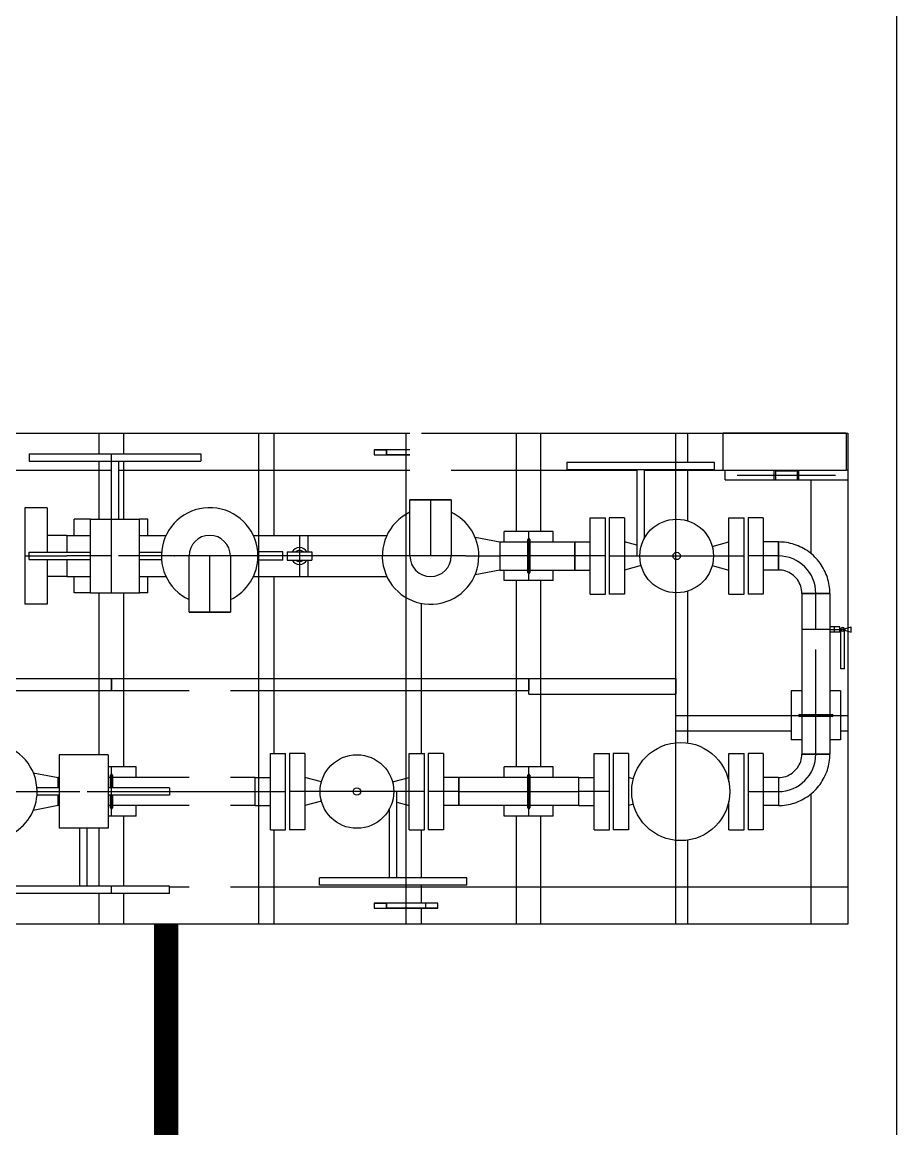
# Model space of a CAD drawing. Header units: inches. Extents: x 517790 to 538444, y 301815 to 302461.
# Drawn here: x 517893.502 to 517896.866, y 302305.202 to 302309.46 of the extents above; entities that cross this region are included whole.
import ezdxf

# ---------------------------------------------------------------- set-up
doc = ezdxf.new("R2010")
doc.units = ezdxf.units.IN
doc.header["$MEASUREMENT"] = 0
doc.linetypes.add('BLAST PROOF PARTITION-EMBED 1_DWG$0$DASHDOT2', pattern=[0.5, 0.25, -0.125, 0, -0.125])
doc.linetypes.add('BLAST PROOF PARTITION-EMBED 1_DWG$0$DIVIDE2', pattern=[0.625, 0.25, -0.125, 0, -0.125, 0, -0.125])
for name, color, linetype in [('电气-接地设计-接地线', 3, '接地线'), ('硅胶总平面底图 工艺装置区', 253, 'Continuous'), ('硅胶总平面底图0804', 253, 'Continuous')]:
    doc.layers.add(name, color=color, linetype=linetype)
doc.styles.add('EESLTYPE', font='TXT.shx')
doc.linetypes.add('接地线', pattern='A,500,["/",EESLTYPE,S=200,R=0,X=0,Y=-100],-200,60,-200', length=960)

msp = doc.modelspace()

# ---------------------------------------------------------------- linework, layer by layer
at = {"layer": '电气-接地设计-接地线', "color": 1, "linetype": '接地线', "ltscale": 0.005, "const_width": 0.0944}
msp.add_lwpolyline([(517894.0556, 302300.1375), (517894.0556, 302305.9905)], dxfattribs=at)
at = {"layer": '硅胶总平面底图 工艺装置区', "linetype": 'BLAST PROOF PARTITION-EMBED 1_DWG$0$DIVIDE2', "lineweight": -3, "ltscale": 400}
msp.add_line((517896.8661, 302291.2639), (517896.8661, 302348.8476), dxfattribs=at)
at = {"layer": '硅胶总平面底图 工艺装置区', "color": 253, "linetype": 'Continuous', "lineweight": -3}
for p, q in [((517889.1255, 302307.8785), (517894.9933, 302307.8785)), ((517893.7983, 302307.8785), (517893.8927, 302307.8785)), ((517893.7983, 302307.7992), (517893.7983, 302307.8785)), ((517893.8927, 302307.7992), (517893.8927, 302307.8785)), ((517894.4119, 302307.8785), (517894.4714, 302307.8785)), ((517894.4119, 302307.4859), (517894.4119, 302307.8785)), ((517894.4714, 302307.4859), (517894.4714, 302307.8785)), ((517894.9783, 302307.8147), (517894.9783, 302307.8785)), ((517894.9783, 302307.8785), (517894.9933, 302307.8785)), ((517895.0378, 302307.8785), (517895.1521, 302307.8785)), ((517895.1521, 302307.8785), (517896.1988, 302307.8785)), ((517895.4031, 302307.8785), (517895.4975, 302307.8785)), ((517895.4031, 302307.5009), (517895.4031, 302307.8785)), ((517895.4975, 302307.5009), (517895.4975, 302307.8785)), ((517896.0167, 302307.7671), (517896.0167, 302307.8785)), ((517896.0167, 302307.8785), (517896.062, 302307.8785)), ((517896.062, 302307.7671), (517896.062, 302307.8785)), ((517896.6708, 302307.8785), (517896.1988, 302307.8785)), ((517896.1988, 302307.8785), (517896.6708, 302307.8785)), ((517896.1988, 302307.7369), (517896.1988, 302307.8785)), ((517896.1988, 302307.7369), (517896.1988, 302307.8785)), ((517894.8556, 302307.8147), (517894.8556, 302307.7958)), ((517894.8556, 302307.8147), (517894.8556, 302307.7958)), ((517894.9028, 302307.8147), (517894.8556, 302307.8147)), ((517894.8556, 302307.8147), (517894.9028, 302307.8147)), ((517894.9028, 302307.7958), (517894.9028, 302307.8147)), ((517894.9028, 302307.7958), (517894.9028, 302307.8147)), ((517894.9933, 302307.8147), (517894.9028, 302307.8147)), ((517894.9933, 302307.8147), (517894.9028, 302307.8147)), ((517894.9028, 302307.8147), (517894.9028, 302307.7958)), ((517894.9783, 302307.7958), (517894.9783, 302307.8147)), ((517893.5283, 302307.7992), (517894.1891, 302307.7992)), ((517893.5283, 302307.7992), (517893.5283, 302307.7709)), ((517893.5283, 302307.7709), (517894.1891, 302307.7709)), ((517893.7983, 302307.5481), (517893.7983, 302307.7709)), ((517893.8446, 302307.7709), (517893.8446, 302307.5481)), ((517893.8455, 302307.2649), (517893.8455, 302307.7992)), ((517893.8729, 302307.7709), (517893.8729, 302307.5481)), ((517893.8927, 302307.5481), (517893.8927, 302307.7709)), ((517894.1891, 302307.7992), (517894.1891, 302307.7709)), ((517894.8556, 302307.7958), (517894.9028, 302307.7958)), ((517894.8556, 302307.7958), (517894.9028, 302307.7958)), ((517894.9028, 302307.7958), (517894.9933, 302307.7958)), ((517894.9933, 302307.7958), (517894.9028, 302307.7958)), ((517894.9783, 302307.5665), (517894.9783, 302307.7958)), ((517893.0338, 302307.7369), (517893.8446, 302307.7369)), ((517893.8729, 302307.7369), (517894.9933, 302307.7369)), ((517895.1521, 302307.7369), (517895.8656, 302307.7369)), ((517895.5966, 302307.7671), (517895.8798, 302307.7671)), ((517895.5966, 302307.7671), (517895.5966, 302307.7388)), ((517895.5966, 302307.7388), (517895.8798, 302307.7388)), ((517895.8656, 302307.7388), (517895.8656, 302307.4065)), ((517895.8798, 302307.7671), (517896.163, 302307.7671)), ((517895.8798, 302307.7388), (517896.163, 302307.7388)), ((517895.8939, 302307.7388), (517895.8939, 302307.472)), ((517895.8939, 302307.7369), (517896.1988, 302307.7369)), ((517896.0167, 302307.7388), (517896.0167, 302307.7671)), ((517896.0167, 302307.548), (517896.0167, 302307.7388)), ((517896.062, 302307.5415), (517896.062, 302307.7388)), ((517896.163, 302307.7671), (517896.163, 302307.7388)), ((517896.1988, 302307.7369), (517896.6708, 302307.7369)), ((517896.1988, 302307.7369), (517896.6708, 302307.7369)), ((517896.2055, 302307.699), (517896.2055, 302307.7369)), ((517896.2055, 302307.699), (517896.6775, 302307.699)), ((517896.2527, 302307.7177), (517896.6303, 302307.7177)), ((517896.2527, 302307.6988), (517896.2527, 302307.699)), ((517896.2527, 302307.6988), (517896.6303, 302307.6988)), ((517894.9933, 302307.6223), (517895.1521, 302307.6223)), ((517895.1521, 302307.6223), (517894.9933, 302307.6223)), ((517894.9933, 302307.4065), (517894.9933, 302307.6223)), ((517895.0727, 302307.6223), (517895.0727, 302307.6223)), ((517895.0727, 302307.6223), (517895.0727, 302307.6223)), ((517895.0727, 302307.6223), (517895.0727, 302307.4065)), ((517895.1521, 302307.6223), (517895.1521, 302307.4065)), ((517893.5116, 302307.5923), (517893.5116, 302307.4065)), ((517893.5985, 302307.5923), (517893.5116, 302307.5923)), ((517893.5985, 302307.5923), (517893.5985, 302307.4206)), ((517894.9783, 302307.2464), (517894.9783, 302307.5665)), ((517893.7643, 302307.5481), (517893.7022, 302307.5481)), ((517893.7022, 302307.4859), (517893.7022, 302307.5481)), ((517893.7643, 302307.2649), (517893.7643, 302307.5481)), ((517893.7643, 302307.5481), (517893.9531, 302307.5481)), ((517893.9531, 302307.2649), (517893.9531, 302307.5481)), ((517893.9854, 302307.5481), (517893.9531, 302307.5481)), ((517893.9854, 302307.4859), (517893.9854, 302307.5481)), ((517895.6866, 302307.4065), (517895.6866, 302307.5533)), ((517895.6866, 302307.5533), (517895.7451, 302307.5533)), ((517895.7451, 302307.4065), (517895.7451, 302307.5533)), ((517895.7602, 302307.5533), (517895.7602, 302307.4065)), ((517895.8186, 302307.5533), (517895.7602, 302307.5533)), ((517895.8186, 302307.5533), (517895.8186, 302307.4065)), ((517896.0167, 302307.2649), (517896.0167, 302307.548)), ((517896.2204, 302307.4065), (517896.2204, 302307.5533)), ((517896.2204, 302307.5533), (517896.2788, 302307.5533)), ((517896.2788, 302307.4065), (517896.2788, 302307.5533)), ((517896.2939, 302307.5533), (517896.2939, 302307.4065)), ((517896.3523, 302307.5533), (517896.2939, 302307.5533)), ((517896.3523, 302307.5533), (517896.3523, 302307.4065)), ((517893.6734, 302307.4859), (517893.5985, 302307.4859)), ((517893.6734, 302307.4859), (517893.6734, 302307.4206)), ((517893.6734, 302307.4859), (517893.7643, 302307.4859)), ((517893.6734, 302307.4859), (517893.6734, 302307.4206)), ((517893.9531, 302307.4859), (517894.0551, 302307.4859)), ((517894.3911, 302307.4859), (517894.5685, 302307.4859)), ((517894.4119, 302307.327), (517894.4119, 302307.4859)), ((517894.5685, 302307.4859), (517894.5685, 302307.327)), ((517894.5685, 302307.4859), (517894.6007, 302307.4859)), ((517894.6007, 302307.4859), (517894.6007, 302307.4222)), ((517894.6007, 302307.4859), (517894.6007, 302307.4222)), ((517894.6007, 302307.4859), (517894.9047, 302307.4859)), ((517895.2438, 302307.4789), (517895.3393, 302307.4604)), ((517895.3559, 302307.4604), (517895.3559, 302307.5009)), ((517895.5447, 302307.5009), (517895.3559, 302307.5009)), ((517895.4503, 302307.3121), (517895.4503, 302307.5009)), ((517895.5447, 302307.4604), (517895.5447, 302307.5009)), ((517895.3393, 302307.4604), (517895.3393, 302307.3525)), ((517895.3393, 302307.4604), (517895.4465, 302307.4604)), ((517895.3393, 302307.4604), (517895.3393, 302307.4065)), ((517895.4465, 302307.3432), (517895.4465, 302307.4697)), ((517895.4541, 302307.4697), (517895.4541, 302307.3432)), ((517895.4541, 302307.4604), (517895.628, 302307.4604)), ((517895.628, 302307.4604), (517895.628, 302307.3525)), ((517895.628, 302307.4065), (517895.628, 302307.4604)), ((517895.628, 302307.4604), (517895.6866, 302307.4604)), ((517895.8186, 302307.4604), (517895.8186, 302307.3525)), ((517895.8656, 302307.4478), (517895.8186, 302307.4604)), ((517896.1562, 302307.4432), (517896.2203, 302307.4604)), ((517896.2203, 302307.4065), (517896.2203, 302307.4604)), ((517896.4109, 302307.4604), (517896.3523, 302307.4604)), ((517893.5116, 302307.4065), (517893.5283, 302307.4065)), ((517893.5116, 302307.4065), (517893.5116, 302307.2206)), ((517893.5283, 302307.3923), (517893.5283, 302307.4206)), ((517893.5283, 302307.4206), (517893.7643, 302307.4206)), ((517893.5283, 302307.4065), (517893.6734, 302307.4065)), ((517893.5283, 302307.3923), (517893.7643, 302307.3923)), ((517893.5985, 302307.3923), (517893.5985, 302307.2206)), ((517893.8446, 302307.4065), (517893.6734, 302307.4065)), ((517893.6734, 302307.3923), (517893.6734, 302307.327)), ((517893.6734, 302307.3923), (517893.6734, 302307.327)), ((517894.0883, 302307.4065), (517893.8729, 302307.4065)), ((517893.9531, 302307.4206), (517894.0378, 302307.4206)), ((517893.9531, 302307.3923), (517894.0378, 302307.3923)), ((517894.0883, 302307.4065), (517894.0884, 302307.4065)), ((517894.3115, 302307.4065), (517894.0883, 302307.4065)), ((517894.0884, 302307.4065), (517894.0884, 302307.4065)), ((517894.1437, 302307.1907), (517894.1437, 302307.4065)), ((517894.2231, 302307.1907), (517894.2231, 302307.4065)), ((517894.3025, 302307.4065), (517894.3025, 302307.1907)), ((517894.3115, 302307.4065), (517894.3115, 302307.4065)), ((517894.3279, 302307.4065), (517894.3115, 302307.4065)), ((517894.3578, 302307.4065), (517894.3279, 302307.4065)), ((517894.3579, 302307.4065), (517894.3578, 302307.4065)), ((517894.5048, 302307.4065), (517894.3579, 302307.4065)), ((517894.4104, 302307.4065), (517894.4089, 302307.4067)), ((517894.4104, 302307.4065), (517894.4089, 302307.4063)), ((517894.5048, 302307.4222), (517894.4104, 302307.4222)), ((517894.4104, 302307.3908), (517894.4104, 302307.4222)), ((517894.5048, 302307.3908), (517894.4104, 302307.3908)), ((517894.5048, 302307.3908), (517894.5048, 302307.4222)), ((517894.5213, 302307.4065), (517894.5048, 302307.4065)), ((517894.5213, 302307.4222), (517894.5685, 302307.4222)), ((517894.5213, 302307.4222), (517894.5213, 302307.3908)), ((517894.5685, 302307.4065), (517894.5213, 302307.4065)), ((517894.5213, 302307.3908), (517894.5685, 302307.3908)), ((517894.5685, 302307.4222), (517894.6157, 302307.4222)), ((517894.6007, 302307.4065), (517894.5685, 302307.4065)), ((517894.5685, 302307.4065), (517894.5685, 302307.4065)), ((517894.5685, 302307.4065), (517894.5685, 302307.4065)), ((517894.5685, 302307.3908), (517894.6157, 302307.3908)), ((517894.6157, 302307.4065), (517894.6007, 302307.4065)), ((517894.6007, 302307.3908), (517894.6007, 302307.327)), ((517894.6007, 302307.3908), (517894.6007, 302307.327)), ((517894.6157, 302307.4222), (517894.6157, 302307.3908)), ((517894.8869, 302307.4065), (517894.6157, 302307.4065)), ((517894.9379, 302307.4065), (517894.8869, 302307.4065)), ((517894.9379, 302307.4065), (517894.938, 302307.4065)), ((517895.2074, 302307.4065), (517894.9379, 302307.4065)), ((517894.938, 302307.4065), (517894.938, 302307.4065)), ((517895.2075, 302307.4065), (517895.2074, 302307.4065)), ((517895.2075, 302307.4065), (517895.2585, 302307.4065)), ((517895.2585, 302307.4065), (517895.3393, 302307.4065)), ((517895.4465, 302307.4065), (517895.3393, 302307.4065)), ((517895.3393, 302307.4065), (517895.3393, 302307.3525)), ((517895.4541, 302307.4065), (517895.4465, 302307.4065)), ((517895.628, 302307.4065), (517895.4541, 302307.4065)), ((517895.7451, 302307.4065), (517895.628, 302307.4065)), ((517895.628, 302307.3525), (517895.628, 302307.4065)), ((517895.6866, 302307.2596), (517895.6866, 302307.4065)), ((517895.7451, 302307.2596), (517895.7451, 302307.4065)), ((517895.7602, 302307.4065), (517896.2788, 302307.4065)), ((517895.7602, 302307.4065), (517895.7602, 302307.2596)), ((517895.8186, 302307.4065), (517895.8186, 302307.2596)), ((517895.8656, 302307.4065), (517895.8779, 302307.4065)), ((517896.2203, 302307.3525), (517896.2203, 302307.4065)), ((517896.2204, 302307.2596), (517896.2204, 302307.4065)), ((517896.2788, 302307.2596), (517896.2788, 302307.4065)), ((517896.4109, 302307.4065), (517896.2939, 302307.4065)), ((517896.2939, 302307.4065), (517896.2939, 302307.2596)), ((517896.3523, 302307.4065), (517896.3523, 302307.2596)), ((517895.3393, 302307.3525), (517895.2438, 302307.3341)), ((517895.3393, 302307.3525), (517895.4465, 302307.3525)), ((517895.3559, 302307.3121), (517895.3559, 302307.3525)), ((517895.4541, 302307.3525), (517895.628, 302307.3525)), ((517895.5447, 302307.3121), (517895.5447, 302307.3525)), ((517895.628, 302307.3525), (517895.6866, 302307.3525)), ((517895.8827, 302307.3697), (517895.8186, 302307.3525)), ((517896.1562, 302307.3697), (517896.2203, 302307.3525)), ((517896.4109, 302307.3525), (517896.3523, 302307.3525)), ((517893.6734, 302307.327), (517893.5985, 302307.327)), ((517893.6734, 302307.327), (517893.7643, 302307.327)), ((517893.7022, 302307.2649), (517893.7022, 302307.327)), ((517893.9531, 302307.327), (517894.0551, 302307.327)), ((517893.9854, 302307.2649), (517893.9854, 302307.327)), ((517894.3911, 302307.327), (517894.5685, 302307.327)), ((517894.4119, 302306.5542), (517894.4119, 302307.327)), ((517894.4714, 302306.6471), (517894.4714, 302307.327)), ((517894.5685, 302307.327), (517894.6007, 302307.327)), ((517894.6007, 302307.327), (517894.9047, 302307.327)), ((517895.5447, 302307.3121), (517895.3559, 302307.3121)), ((517895.4031, 302306.5946), (517895.4031, 302307.3121)), ((517895.4975, 302306.5946), (517895.4975, 302307.3121)), ((517893.7643, 302307.2649), (517893.7022, 302307.2649)), ((517893.7643, 302307.2649), (517893.9531, 302307.2649)), ((517893.7983, 302306.6418), (517893.7983, 302307.2649)), ((517893.8927, 302306.5946), (517893.8927, 302307.2649)), ((517893.9854, 302307.2649), (517893.9531, 302307.2649)), ((517895.6866, 302307.2596), (517895.7451, 302307.2596)), ((517895.8186, 302307.2596), (517895.7602, 302307.2596)), ((517896.0167, 302306.6881), (517896.0167, 302307.2649)), ((517896.062, 302306.6871), (517896.062, 302307.2714)), ((517896.2204, 302307.2596), (517896.2788, 302307.2596)), ((517896.3523, 302307.2596), (517896.2939, 302307.2596)), ((517893.5985, 302307.2206), (517893.5116, 302307.2206)), ((517894.9783, 302306.5509), (517894.9783, 302307.2464)), ((517895.0378, 302306.6471), (517895.0378, 302307.224)), ((517894.3025, 302307.1907), (517894.1437, 302307.1907)), ((517894.1437, 302307.1907), (517894.3025, 302307.1907)), ((517894.2231, 302307.1907), (517894.2231, 302307.1907)), ((517894.2231, 302307.1907), (517894.2231, 302307.1907)), ((517892.5711, 302306.9345), (517893.8455, 302306.9345)), ((517893.8455, 302306.8892), (517893.8455, 302306.9345)), ((517893.8455, 302306.9345), (517894.1437, 302306.9345)), ((517893.8455, 302306.9345), (517893.8455, 302306.8892)), ((517894.1437, 302306.9345), (517894.3025, 302306.9345)), ((517894.3025, 302306.9345), (517895.4503, 302306.9345)), ((517895.4503, 302306.9345), (517896.0167, 302306.9345)), ((517895.4503, 302306.875), (517895.4503, 302306.9345)), ((517895.4503, 302306.9345), (517895.4503, 302306.8892)), ((517896.0167, 302306.9345), (517896.0167, 302306.875)), ((517892.5711, 302306.8892), (517893.8455, 302306.8892)), ((517893.8455, 302306.8892), (517894.1437, 302306.8892)), ((517894.3025, 302306.8892), (517895.4503, 302306.8892)), ((517895.4503, 302306.875), (517896.0167, 302306.875)), ((517896.0167, 302306.7334), (517896.0167, 302306.7929)), ((517896.0167, 302306.7929), (517896.4604, 302306.7929)), ((517896.0167, 302306.7334), (517896.4604, 302306.7334)), ((517896.0167, 302306.3124), (517896.0167, 302306.6881)), ((517893.6435, 302306.6418), (517893.6435, 302306.3586)), ((517893.8323, 302306.6418), (517893.6435, 302306.6418)), ((517893.8323, 302306.6418), (517893.8323, 302306.3586)), ((517894.4566, 302306.5002), (517894.4566, 302306.6471)), ((517894.4566, 302306.6471), (517894.5151, 302306.6471)), ((517894.5151, 302306.5002), (517894.5151, 302306.6471)), ((517894.5302, 302306.6471), (517894.5302, 302306.5002)), ((517894.5886, 302306.6471), (517894.5302, 302306.6471)), ((517894.5886, 302306.6471), (517894.5886, 302306.5002)), ((517894.9904, 302306.5002), (517894.9904, 302306.6471)), ((517894.9904, 302306.6471), (517895.0488, 302306.6471)), ((517895.0488, 302306.5002), (517895.0488, 302306.6471)), ((517895.0639, 302306.6471), (517895.0639, 302306.5002)), ((517895.1224, 302306.6471), (517895.0639, 302306.6471)), ((517895.1224, 302306.6471), (517895.1224, 302306.5002)), ((517895.7021, 302306.5002), (517895.7021, 302306.6471)), ((517895.7021, 302306.6471), (517895.7605, 302306.6471)), ((517895.7605, 302306.5002), (517895.7605, 302306.6471)), ((517895.7756, 302306.6471), (517895.7756, 302306.5002)), ((517895.8341, 302306.6471), (517895.7756, 302306.6471)), ((517895.8341, 302306.6471), (517895.8341, 302306.5002)), ((517896.2204, 302306.5374), (517896.2204, 302306.6471)), ((517896.2204, 302306.6471), (517896.2788, 302306.6471)), ((517896.2788, 302306.5002), (517896.2788, 302306.6471)), ((517896.2939, 302306.6471), (517896.2939, 302306.5002)), ((517896.3523, 302306.6471), (517896.2939, 302306.6471)), ((517896.3523, 302306.6471), (517896.3523, 302306.5002)), ((517893.9399, 302306.5946), (517893.8323, 302306.5946)), ((517893.8455, 302306.4058), (517893.8455, 302306.5946)), ((517893.9399, 302306.5542), (517893.9399, 302306.5946)), ((517895.3559, 302306.5542), (517895.3559, 302306.5946)), ((517895.5447, 302306.5946), (517895.3559, 302306.5946)), ((517895.4503, 302306.4058), (517895.4503, 302306.5946)), ((517895.5447, 302306.5542), (517895.5447, 302306.5946)), ((517893.5446, 302306.5726), (517893.6401, 302306.5542)), ((517893.6401, 302306.5144), (517893.6401, 302306.5542)), ((517893.6435, 302306.5542), (517893.6401, 302306.5542)), ((517893.6401, 302306.5542), (517893.6401, 302306.5144)), ((517893.8417, 302306.5542), (517893.8323, 302306.5542)), ((517893.8417, 302306.5144), (517893.8417, 302306.5635)), ((517893.8493, 302306.5635), (517893.8493, 302306.5144)), ((517894.1437, 302306.5542), (517893.8493, 302306.5542)), ((517894.3981, 302306.5542), (517894.3025, 302306.5542)), ((517894.3981, 302306.5002), (517894.3981, 302306.5542)), ((517894.3981, 302306.5002), (517894.3981, 302306.5542)), ((517894.3981, 302306.5542), (517894.4566, 302306.5542)), ((517894.4119, 302306.4463), (517894.4119, 302306.5542)), ((517894.5886, 302306.5542), (517894.5886, 302306.5002)), ((517894.6527, 302306.537), (517894.5886, 302306.5542)), ((517894.9263, 302306.537), (517894.9904, 302306.5542)), ((517894.9783, 302306.4495), (517894.9783, 302306.5509)), ((517894.9904, 302306.4463), (517894.9904, 302306.5542)), ((517895.1809, 302306.5542), (517895.1224, 302306.5542)), ((517895.1809, 302306.5542), (517895.1809, 302306.5002)), ((517895.1809, 302306.5002), (517895.1809, 302306.5542)), ((517895.4465, 302306.5542), (517895.1809, 302306.5542)), ((517895.4465, 302306.437), (517895.4465, 302306.5635)), ((517895.4541, 302306.5635), (517895.4541, 302306.437)), ((517895.6435, 302306.5542), (517895.4541, 302306.5542)), ((517895.6435, 302306.5002), (517895.6435, 302306.5542)), ((517895.6435, 302306.5542), (517895.7021, 302306.5542)), ((517895.6435, 302306.5002), (517895.6435, 302306.5542)), ((517895.8341, 302306.5542), (517895.8341, 302306.4463)), ((517895.8529, 302306.5491), (517895.8341, 302306.5542)), ((517896.2165, 302306.5531), (517896.2203, 302306.5542)), ((517896.2203, 302306.5374), (517896.2203, 302306.5542)), ((517896.4109, 302306.5542), (517896.3523, 302306.5542)), ((517893.2388, 302306.5002), (517893.5083, 302306.5002)), ((517893.5082, 302306.5002), (517893.5082, 302306.5002)), ((517893.5083, 302306.5002), (517893.5082, 302306.5002)), ((517893.5083, 302306.5002), (517893.6401, 302306.5002)), ((517893.6435, 302306.5144), (517893.5588, 302306.5144)), ((517893.6401, 302306.5002), (517893.7237, 302306.5002)), ((517893.752, 302306.5002), (517894.0683, 302306.5002)), ((517894.0683, 302306.5144), (517893.8323, 302306.5144)), ((517894.0683, 302306.5144), (517894.0683, 302306.4861)), ((517894.0683, 302306.5002), (517894.1437, 302306.5002)), ((517894.1437, 302306.5002), (517894.3025, 302306.5002)), ((517894.3025, 302306.5002), (517894.3981, 302306.5002)), ((517894.3981, 302306.4463), (517894.3981, 302306.5002)), ((517894.3981, 302306.5002), (517894.5151, 302306.5002)), ((517894.3981, 302306.4463), (517894.3981, 302306.5002)), ((517894.4566, 302306.3534), (517894.4566, 302306.5002)), ((517894.5151, 302306.3534), (517894.5151, 302306.5002)), ((517895.0488, 302306.5002), (517894.5302, 302306.5002)), ((517894.5302, 302306.5002), (517894.5302, 302306.3534)), ((517894.5886, 302306.5002), (517894.5886, 302306.4463)), ((517894.5886, 302306.5002), (517894.5886, 302306.3534)), ((517894.9434, 302306.5002), (517894.9311, 302306.5002)), ((517894.9434, 302306.168), (517894.9434, 302306.5002)), ((517894.9904, 302306.3534), (517894.9904, 302306.5002)), ((517895.0488, 302306.3534), (517895.0488, 302306.5002)), ((517895.1809, 302306.5002), (517895.0639, 302306.5002)), ((517895.0639, 302306.5002), (517895.0639, 302306.3534)), ((517895.1224, 302306.5002), (517895.1224, 302306.3534)), ((517895.1809, 302306.5002), (517895.1809, 302306.4463)), ((517895.1809, 302306.5002), (517895.4465, 302306.5002)), ((517895.1809, 302306.4463), (517895.1809, 302306.5002)), ((517895.4465, 302306.5002), (517895.4541, 302306.5002)), ((517895.4541, 302306.5002), (517895.6435, 302306.5002)), ((517895.7605, 302306.5002), (517895.6435, 302306.5002)), ((517895.6435, 302306.4463), (517895.6435, 302306.5002)), ((517895.6435, 302306.4463), (517895.6435, 302306.5002)), ((517895.7021, 302306.3534), (517895.7021, 302306.5002)), ((517895.7605, 302306.3534), (517895.7605, 302306.5002)), ((517895.7756, 302306.5002), (517895.7756, 302306.3534)), ((517895.8341, 302306.5002), (517895.8341, 302306.3534)), ((517896.2788, 302306.3534), (517896.2788, 302306.5002)), ((517896.2939, 302306.5002), (517896.4109, 302306.5002)), ((517896.2939, 302306.5002), (517896.2939, 302306.3534)), ((517896.3523, 302306.5002), (517896.3523, 302306.3534)), ((517893.6435, 302306.4861), (517893.5588, 302306.4861)), ((517893.6401, 302306.4463), (517893.6401, 302306.4861)), ((517893.6401, 302306.4861), (517893.6401, 302306.4463)), ((517894.0683, 302306.4861), (517893.8323, 302306.4861)), ((517893.8417, 302306.437), (517893.8417, 302306.4861)), ((517893.8493, 302306.4861), (517893.8493, 302306.437)), ((517894.6527, 302306.4635), (517894.5886, 302306.4463)), ((517894.9434, 302306.4589), (517894.9904, 302306.4463)), ((517894.9783, 302306.168), (517894.9783, 302306.4495)), ((517895.8529, 302306.4513), (517895.8341, 302306.4463)), ((517896.2203, 302306.4463), (517896.2203, 302306.4631)), ((517896.2204, 302306.3534), (517896.2204, 302306.4631)), ((517893.6401, 302306.4463), (517893.5446, 302306.4278)), ((517893.6435, 302306.4463), (517893.6401, 302306.4463)), ((517893.8417, 302306.4463), (517893.8323, 302306.4463)), ((517894.1437, 302306.4463), (517893.8493, 302306.4463)), ((517893.9399, 302306.4058), (517893.9399, 302306.4463)), ((517894.3981, 302306.4463), (517894.3025, 302306.4463)), ((517894.3981, 302306.4463), (517894.4566, 302306.4463)), ((517894.4119, 302305.9905), (517894.4119, 302306.4463)), ((517894.915, 302306.168), (517894.915, 302306.4348)), ((517895.1809, 302306.4463), (517895.1224, 302306.4463)), ((517895.4465, 302306.4463), (517895.1809, 302306.4463)), ((517895.3559, 302306.4058), (517895.3559, 302306.4463)), ((517895.6435, 302306.4463), (517895.4541, 302306.4463)), ((517895.5447, 302306.4058), (517895.5447, 302306.4463)), ((517895.6435, 302306.4463), (517895.7021, 302306.4463)), ((517896.2165, 302306.4474), (517896.2203, 302306.4463)), ((517896.4109, 302306.4463), (517896.3523, 302306.4463)), ((517893.9399, 302306.4058), (517893.8323, 302306.4058)), ((517893.8927, 302306.1359), (517893.8927, 302306.4058)), ((517895.5447, 302306.4058), (517895.3559, 302306.4058)), ((517895.4031, 302305.9905), (517895.4031, 302306.4058)), ((517895.4975, 302305.9905), (517895.4975, 302306.4058)), ((517893.8323, 302306.3586), (517893.6435, 302306.3586)), ((517893.7237, 302306.1359), (517893.7237, 302306.3586)), ((517893.752, 302306.1359), (517893.752, 302306.3586)), ((517893.7983, 302306.1359), (517893.7983, 302306.3586)), ((517894.4566, 302306.3534), (517894.5151, 302306.3534)), ((517894.4714, 302305.9905), (517894.4714, 302306.3534)), ((517894.5886, 302306.3534), (517894.5302, 302306.3534)), ((517894.9904, 302306.3534), (517895.0488, 302306.3534)), ((517895.0378, 302306.168), (517895.0378, 302306.3534)), ((517895.1224, 302306.3534), (517895.0639, 302306.3534)), ((517895.7021, 302306.3534), (517895.7605, 302306.3534)), ((517895.8341, 302306.3534), (517895.7756, 302306.3534)), ((517896.2204, 302306.3534), (517896.2788, 302306.3534)), ((517896.3523, 302306.3534), (517896.2939, 302306.3534)), ((517896.0167, 302305.9905), (517896.0167, 302306.3124)), ((517896.062, 302305.9905), (517896.062, 302306.3133)), ((517894.9292, 302306.168), (517894.646, 302306.168)), ((517894.646, 302306.1396), (517894.646, 302306.168)), ((517895.2124, 302306.168), (517894.9292, 302306.168)), ((517894.9783, 302306.1396), (517894.9783, 302306.168)), ((517895.2124, 302306.1396), (517895.2124, 302306.168)), ((517894.0683, 302306.1359), (517893.4529, 302306.1359)), ((517893.8455, 302306.1075), (517893.8455, 302306.1359)), ((517894.0683, 302306.1075), (517894.0683, 302306.1359)), ((517894.1437, 302306.1321), (517894.0683, 302306.1321)), ((517896.6775, 302306.1321), (517894.3025, 302306.1321)), ((517894.9292, 302306.1396), (517894.646, 302306.1396)), ((517895.2124, 302306.1396), (517894.9292, 302306.1396)), ((517894.9783, 302306.0707), (517894.9783, 302306.1396)), ((517895.0378, 302306.0707), (517895.0378, 302306.1396)), ((517894.0683, 302306.1075), (517893.4529, 302306.1075)), ((517893.7983, 302305.9905), (517893.7983, 302306.1075)), ((517893.8927, 302305.9905), (517893.8927, 302306.1075)), ((517894.8556, 302306.0707), (517894.8556, 302306.0518)), ((517894.8556, 302306.0707), (517894.8556, 302306.0518)), ((517894.9028, 302306.0707), (517894.8556, 302306.0707)), ((517894.8556, 302306.0707), (517894.9028, 302306.0707)), ((517894.9028, 302306.0518), (517894.9028, 302306.0707)), ((517894.9028, 302306.0518), (517894.9028, 302306.0707)), ((517895.0538, 302306.0707), (517894.9028, 302306.0707)), ((517895.0538, 302306.0707), (517894.9028, 302306.0707)), ((517894.9028, 302306.0707), (517894.9028, 302306.0518)), ((517894.9783, 302306.0518), (517894.9783, 302306.0707)), ((517895.101, 302306.0707), (517895.0538, 302306.0707)), ((517895.101, 302306.0707), (517895.0538, 302306.0707)), ((517895.0538, 302306.0707), (517895.0538, 302306.0518)), ((517895.0538, 302306.0707), (517895.0538, 302306.0518)), ((517895.0538, 302306.0707), (517895.0538, 302306.0518)), ((517895.101, 302306.0518), (517895.101, 302306.0707)), ((517895.101, 302306.0518), (517895.101, 302306.0707)), ((517894.8556, 302306.0518), (517894.9028, 302306.0518)), ((517894.8556, 302306.0518), (517894.9028, 302306.0518)), ((517894.9028, 302306.0518), (517895.0538, 302306.0518)), ((517895.0538, 302306.0518), (517894.9028, 302306.0518)), ((517894.9783, 302305.9905), (517894.9783, 302306.0518)), ((517895.0378, 302305.9905), (517895.0378, 302306.0518)), ((517895.0538, 302306.0518), (517895.101, 302306.0518)), ((517895.101, 302306.0518), (517895.0538, 302306.0518)), ((517894.1437, 302305.9905), (517893.4529, 302305.9905)), ((517893.8927, 302305.9905), (517893.7983, 302305.9905)), ((517894.3025, 302305.9905), (517894.1437, 302305.9905)), ((517896.6775, 302305.9905), (517894.3025, 302305.9905)), ((517894.4714, 302305.9905), (517894.4119, 302305.9905)), ((517895.0378, 302305.9905), (517894.9783, 302305.9905)), ((517895.4975, 302305.9905), (517895.4031, 302305.9905)), ((517896.062, 302305.9905), (517896.0167, 302305.9905))]:
    msp.add_line(p, q, dxfattribs=at)
at = {"layer": '硅胶总平面底图 工艺装置区', "color": 9, "linetype": 'Continuous', "lineweight": -3}
for p, q in [((517896.6708, 302307.8785), (517896.6775, 302307.8785)), ((517896.6708, 302307.8785), (517896.6775, 302307.8785)), ((517896.6775, 302307.8785), (517896.6775, 302307.7369)), ((517896.6775, 302307.8785), (517896.6775, 302307.7369)), ((517896.3935, 302307.7369), (517896.3935, 302307.699)), ((517896.4006, 302307.7339), (517896.4823, 302307.7339)), ((517896.4006, 302307.699), (517896.4006, 302307.7339)), ((517896.4823, 302307.7339), (517896.4823, 302307.699)), ((517896.4894, 302307.699), (517896.4894, 302307.7369)), ((517896.6775, 302307.7369), (517896.6708, 302307.7369)), ((517896.6775, 302307.7369), (517896.6775, 302307.699)), ((517896.3935, 302307.699), (517896.4006, 302307.699)), ((517896.4823, 302307.699), (517896.4894, 302307.699)), ((517896.5359, 302307.6988), (517896.5359, 302307.4159)), ((517896.6303, 302307.699), (517896.6303, 302307.6988)), ((517896.6775, 302307.699), (517896.6775, 302307.1293)), ((517896.6775, 302307.1172), (517896.6775, 302305.9905)), ((517896.6492, 302306.7929), (517896.6775, 302306.7929)), ((517896.6775, 302306.7929), (517896.6775, 302306.7334)), ((517896.6492, 302306.7334), (517896.6775, 302306.7334)), ((517896.5359, 302306.4908), (517896.5359, 302305.9905)), ((517896.6775, 302306.1321), (517896.6775, 302305.9905)), ((517896.6775, 302305.9905), (517896.5359, 302305.9905))]:
    msp.add_line(p, q, dxfattribs=at)
at = {"layer": '硅胶总平面底图 工艺装置区', "color": 5, "linetype": 'Continuous', "lineweight": -3}
msp.add_line((517896.6708, 302307.8785), (517896.6708, 302307.7369), dxfattribs=at)
msp.add_line((517896.6708, 302307.8785), (517896.6708, 302307.7369), dxfattribs=at)
at = {"layer": '硅胶总平面底图 工艺装置区', "color": 1, "linetype": 'Continuous', "lineweight": -3}
for p, q in [((517896.4109, 302307.3525), (517896.4109, 302307.4604)), ((517896.4109, 302307.4604), (517896.4109, 302307.4065)), ((517896.4109, 302307.4065), (517896.4109, 302307.3525)), ((517896.5008, 302307.2626), (517896.6087, 302307.2626)), ((517896.6087, 302307.2626), (517896.5008, 302307.2626)), ((517896.5008, 302307.2626), (517896.5008, 302307.1233)), ((517896.6087, 302307.2626), (517896.6087, 302307.1233)), ((517896.6466, 302307.1333), (517896.6087, 302307.1333)), ((517896.6248, 302307.1333), (517896.6248, 302307.1132)), ((517896.6466, 302307.1132), (517896.6466, 302307.1333)), ((517896.6655, 302307.1257), (517896.6905, 302307.1333)), ((517896.6905, 302307.1233), (517896.6905, 302307.1333)), ((517896.6087, 302307.1233), (517896.5008, 302307.1233)), ((517896.6087, 302307.1233), (517896.5008, 302307.1233)), ((517896.5008, 302307.1233), (517896.5008, 302306.7967)), ((517896.6087, 302307.1233), (517896.6087, 302306.7967)), ((517896.6466, 302307.1132), (517896.6087, 302307.1132)), ((517896.6498, 302307.1257), (517896.6466, 302307.1267)), ((517896.6498, 302307.1209), (517896.6466, 302307.1199)), ((517896.6506, 302306.9722), (517896.6506, 302307.1233)), ((517896.6648, 302306.9722), (517896.6648, 302307.1233)), ((517896.6655, 302307.1209), (517896.6905, 302307.1132)), ((517896.6905, 302307.1132), (517896.6905, 302307.1233)), ((517896.6577, 302306.9722), (517896.6506, 302306.9722)), ((517896.6648, 302306.9722), (517896.6577, 302306.9722)), ((517896.5008, 302306.7891), (517896.5008, 302306.6441)), ((517896.6087, 302306.7891), (517896.6087, 302306.6441)), ((517896.5008, 302306.6441), (517896.6087, 302306.6441)), ((517896.6087, 302306.6441), (517896.5008, 302306.6441)), ((517896.4109, 302306.5542), (517896.4109, 302306.4463)), ((517896.4109, 302306.5542), (517896.4109, 302306.5002)), ((517896.4109, 302306.5002), (517896.4109, 302306.4463))]:
    msp.add_line(p, q, dxfattribs=at)
at = {"layer": '硅胶总平面底图 工艺装置区', "color": 7, "linetype": 'BLAST PROOF PARTITION-EMBED 1_DWG$0$DASHDOT2', "lineweight": -3}
for p, q in [((517896.4109, 302307.4065), (517896.4109, 302307.4065)), ((517896.4109, 302307.4065), (517896.4109, 302307.4065)), ((517896.5548, 302307.2626), (517896.5548, 302307.2626)), ((517896.5548, 302307.2626), (517896.5548, 302307.2626)), ((517896.5548, 302307.1233), (517896.5548, 302307.2626)), ((517896.5548, 302306.7967), (517896.5548, 302307.1233)), ((517896.5548, 302307.1233), (517896.5548, 302307.1233)), ((517896.5548, 302307.1233), (517896.5548, 302307.1233)), ((517896.6087, 302307.1233), (517896.6248, 302307.1233)), ((517896.6248, 302307.1233), (517896.6466, 302307.1233)), ((517896.6466, 302307.1233), (517896.6688, 302307.1233)), ((517896.5548, 302306.7891), (517896.5548, 302306.7967)), ((517896.5548, 302306.6441), (517896.5548, 302306.7891)), ((517896.5548, 302306.6441), (517896.5548, 302306.6441)), ((517896.5548, 302306.6441), (517896.5548, 302306.6441)), ((517896.4109, 302306.5002), (517896.4109, 302306.5002)), ((517896.4109, 302306.5002), (517896.4109, 302306.5002))]:
    msp.add_line(p, q, dxfattribs=at)
at = {"layer": '硅胶总平面底图 工艺装置区', "color": 9, "linetype": 'BLAST PROOF PARTITION-EMBED 1_DWG$0$DASHDOT2', "lineweight": -3}
for p, q in [((517896.6775, 302307.1293), (517896.6775, 302307.1172)), ((517896.4604, 302306.7929), (517896.6492, 302306.7929))]:
    msp.add_line(p, q, dxfattribs=at)
at = {"layer": '硅胶总平面底图 工艺装置区', "color": 3, "linetype": 'Continuous', "lineweight": -3}
for p, q in [((517896.4604, 302306.8873), (517896.4604, 302306.6985)), ((517896.5008, 302306.8873), (517896.4604, 302306.8873)), ((517896.5008, 302306.8873), (517896.4604, 302306.8873)), ((517896.4604, 302306.8873), (517896.4604, 302306.8873)), ((517896.6492, 302306.8873), (517896.6087, 302306.8873)), ((517896.6492, 302306.8873), (517896.6492, 302306.6985)), ((517896.4915, 302306.7967), (517896.618, 302306.7967)), ((517896.618, 302306.7891), (517896.4915, 302306.7891)), ((517896.5008, 302306.6985), (517896.4604, 302306.6985)), ((517896.6492, 302306.6985), (517896.6087, 302306.6985))]:
    msp.add_line(p, q, dxfattribs=at)
at = {"layer": '硅胶总平面底图 工艺装置区', "color": 253, "linetype": 'Continuous', "lineweight": -3}
for centre, radius in [((517896.0195, 302307.4065), 0.1416), ((517896.0195, 302307.4065), 0.0142), ((517896.0352, 302306.5002), 0.1888), ((517894.7895, 302306.5002), 0.1416), ((517894.7895, 302306.5002), 0.0142)]:
    msp.add_circle(centre, radius, dxfattribs=at)
at = {"layer": '硅胶总平面底图 工艺装置区', "color": 1, "linetype": 'Continuous', "lineweight": -3}
msp.add_circle((517896.6577, 302307.1233), 0.00708, dxfattribs=at)
at = {"layer": '硅胶总平面底图 工艺装置区', "color": 253, "linetype": 'Continuous', "lineweight": -3}
for centre, radius, start, end in [((517894.2231, 302307.4065), 0.1858, 0, 244.6961), ((517895.0727, 302307.4065), 0.1858, 115.3039, 0), ((517895.0727, 302307.4065), 0.1858, 0, 64.6961), ((517894.2231, 302307.4065), 0.0794, 0, 180), ((517894.2231, 302307.4065), 0.0794, 0, 180), ((517895.4503, 302307.4697), 0.00378, 0, 180), ((517894.5685, 302307.4065), 0.0325, 28.8738, 151.1262), ((517894.2231, 302307.4065), 0.1858, 295.3039, 0), ((517894.5685, 302307.4065), 0.0325, 208.8738, 331.1262), ((517894.5685, 302307.4065), 0.0217, 46.4125, 133.5875), ((517894.5685, 302307.4065), 0.0217, 226.4125, 313.5875), ((517895.0727, 302307.4065), 0.0794, 180, 0), ((517895.0727, 302307.4065), 0.0794, 180, 0), ((517895.4503, 302307.3432), 0.00378, 180, 0), ((517893.3735, 302306.5002), 0.1858, 0, 244.6961), ((517893.8455, 302306.5635), 0.00378, 0, 180), ((517895.4503, 302306.5635), 0.00378, 0, 180), ((517893.3735, 302306.5002), 0.1858, 295.3039, 0), ((517893.8455, 302306.437), 0.00378, 180, 0), ((517895.4503, 302306.437), 0.00378, 180, 0)]:
    msp.add_arc(centre, radius, start, end, dxfattribs=at)
at = {"layer": '硅胶总平面底图 工艺装置区', "color": 7, "linetype": 'BLAST PROOF PARTITION-EMBED 1_DWG$0$DASHDOT2', "lineweight": -3}
for centre, start, end in [((517896.4109, 302307.2626), 0, 90), ((517896.4109, 302306.6441), 270, 0)]:
    msp.add_arc(centre, 0.1439, start, end, dxfattribs=at)
at = {"layer": '硅胶总平面底图 工艺装置区', "color": 1, "linetype": 'Continuous', "lineweight": -3}
for start, end in [(17.0439, 162.9561), (197.0439, 210.4447), (329.5553, 342.9561)]:
    msp.add_arc((517896.6577, 302307.1233), 0.00821, start, end, dxfattribs=at)
at = {"layer": '硅胶总平面底图 工艺装置区', "color": 3, "linetype": 'Continuous', "lineweight": -3}
for centre, start, end in [((517896.4915, 302306.7929), 90, 270), ((517896.618, 302306.7929), 270, 90)]:
    msp.add_arc(centre, 0.00378, start, end, dxfattribs=at)
at = {"layer": '硅胶总平面底图 工艺装置区', "color": 1, "linetype": 'Continuous', "lineweight": -3}
for points in [[(517896.6087, 302307.2626), (517896.6087, 302307.2833), (517896.6054, 302307.304), (517896.599, 302307.3237), (517896.5926, 302307.3434), (517896.5831, 302307.3621), (517896.5709, 302307.3789), (517896.5588, 302307.3956), (517896.5439, 302307.4105), (517896.5272, 302307.4226), (517896.5104, 302307.4348), (517896.4917, 302307.4443), (517896.472, 302307.4507), (517896.4523, 302307.4571), (517896.4316, 302307.4604), (517896.4109, 302307.4604)], [(517896.5008, 302307.2626), (517896.5008, 302307.272), (517896.4993, 302307.2814), (517896.4964, 302307.2904), (517896.4935, 302307.2994), (517896.4892, 302307.3078), (517896.4836, 302307.3155), (517896.4781, 302307.3231), (517896.4714, 302307.3298), (517896.4638, 302307.3354), (517896.4561, 302307.3409), (517896.4476, 302307.3452), (517896.4387, 302307.3481), (517896.4297, 302307.351), (517896.4203, 302307.3525), (517896.4109, 302307.3525)], [(517896.4109, 302306.4463), (517896.4316, 302306.4463), (517896.4523, 302306.4496), (517896.472, 302306.456), (517896.4917, 302306.4624), (517896.5104, 302306.4719), (517896.5272, 302306.4841), (517896.5439, 302306.4962), (517896.5588, 302306.5111), (517896.5709, 302306.5278), (517896.5831, 302306.5446), (517896.5926, 302306.5633), (517896.599, 302306.583), (517896.6054, 302306.6027), (517896.6087, 302306.6234), (517896.6087, 302306.6441)], [(517896.4109, 302306.5542), (517896.4203, 302306.5542), (517896.4297, 302306.5557), (517896.4387, 302306.5586), (517896.4476, 302306.5615), (517896.4561, 302306.5658), (517896.4638, 302306.5714), (517896.4714, 302306.5769), (517896.4781, 302306.5836), (517896.4836, 302306.5913), (517896.4892, 302306.5989), (517896.4935, 302306.6074), (517896.4964, 302306.6163), (517896.4993, 302306.6253), (517896.5008, 302306.6347), (517896.5008, 302306.6441)]]:
    msp.add_open_spline(points, degree=3, knots=[4.712389, 4.712389, 4.712389, 4.712389, 5.026548, 5.026548, 5.026548, 5.340708, 5.340708, 5.340708, 5.654867, 5.654867, 5.654867, 5.969026, 5.969026, 5.969026, 6.283185, 6.283185, 6.283185, 6.283185], dxfattribs=at)
at = {"layer": '硅胶总平面底图0804', "color": 253, "linetype": 'Continuous', "lineweight": 20}
msp.add_line((517896.8661, 302291.2639), (517896.8661, 302348.8476), dxfattribs=at)
at = {"layer": '硅胶总平面底图0804', "color": 5, "linetype": 'Continuous', "lineweight": 20}
for p, q in [((517896.8663, 302321.4744), (517896.8663, 302307.856)), ((517896.8664, 302306.9334), (517896.8664, 302299.7376))]:
    msp.add_line(p, q, dxfattribs=at)

doc.saveas('drawing.dxf')
